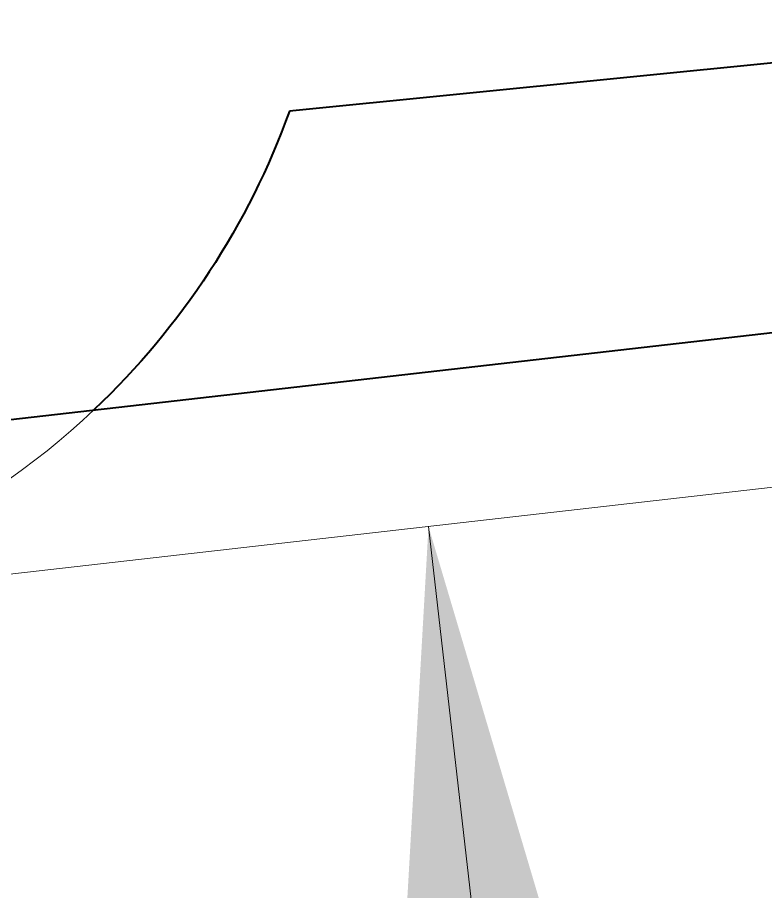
# Model space of a CAD drawing. Extents: x 2081963 to 2085386, y 738291 to 742228.
# Drawn here: x 2082316.3 to 2082326.03, y 741225.52 to 741236.88 of the extents above; entities that cross this region are included whole.
import ezdxf

# ---------------------------------------------------------------- set-up
doc = ezdxf.new("R2010")
doc.units = 0
doc.header["$MEASUREMENT"] = 0
for name, color, linetype, lineweight in [('Prop Dimension', 7, 'Continuous', 13), ('Prop EOT', 3, 'Continuous', 40), ('Prop Lane Lines', 9, 'Continuous', 13), ('Prop Terminator CELL', 7, 'Continuous', 0)]:
    doc.layers.add(name, color=color, linetype=linetype, lineweight=lineweight)

# ---------------------------------------------------------------- blocks, each defined once
blk = doc.blocks.new('Terminator_11')
at = {"layer": 'Prop Terminator CELL', "color": 1, "linetype": 'Continuous', "lineweight": 0}
blk.add_solid([(-9, 1.55), (0, 0), (-7.9, 0), (-9.05, -1.6)], dxfattribs=at)
blk = doc.blocks.new('*U37')
at = {"layer": 'Prop Dimension'}
blk.add_line((4.822605, -14.903252), (1.420341, 14.9032), dxfattribs=at)
at = {"layer": 'Prop Terminator CELL', "color": 1, "linetype": 'Continuous', "lineweight": 0, "xscale": 0.75, "yscale": 0.75, "zscale": 0.75, "rotation": 96.511855}
blk.add_blockref('Terminator_11', (1.420341, 14.9032), dxfattribs=at)

msp = doc.modelspace()

# ---------------------------------------------------------------- linework, layer by layer
at = {"layer": 'Prop EOT'}
for p, q in [((2082332.064, 741236.877), (2082319.841, 741235.661)), ((2082282.771, 741227.837), (2082332.449, 741233.507))]:
    msp.add_line(p, q, dxfattribs=at)
at = {"layer": 'Prop EOT', "extrusion": (0, 0, -1)}
msp.add_arc((-2082310.431, 741239.046), 10, 199.7848, 226.6182, dxfattribs=at)
at = {"layer": 'Prop Lane Lines'}
msp.add_line((2082282.998, 741225.85), (2082332.675, 741231.52), dxfattribs=at)
at = {"layer": 'Prop Lane Lines', "extrusion": (0, 0, -1)}
msp.add_arc((-2082310.431, 741239.046), 10, 226.6182, 263.4881, dxfattribs=at)

# ---------------------------------------------------------------- block references
at = {"layer": 'Prop Terminator CELL', "color": 1, "linetype": 'Continuous', "lineweight": 0}
msp.add_blockref('*U37', (2082320.228, 741215.358), dxfattribs=at)

doc.saveas('drawing.dxf')
